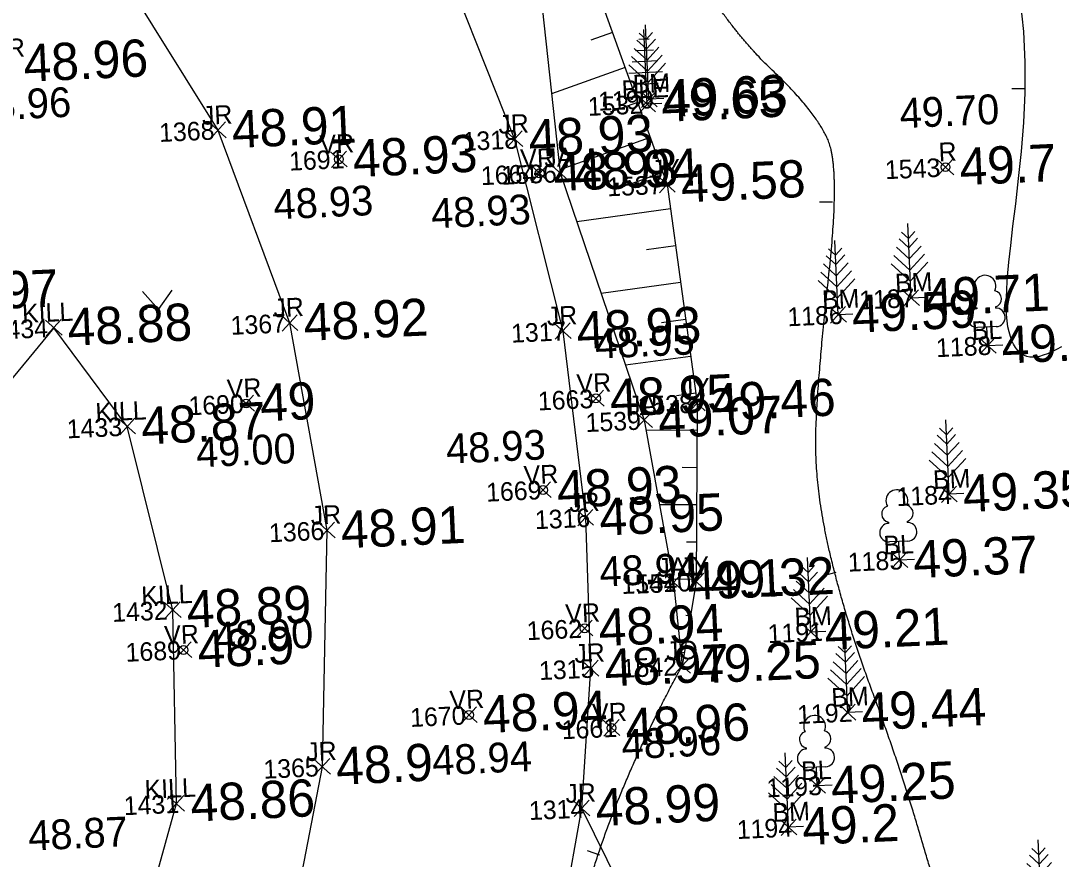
# Model space of a CAD drawing. Extents: x 641142 to 641451, y 6456033 to 6456526.
# Drawn here: x 641347.17 to 641375.1, y 6456324.38 to 6456346.89 of the extents above; entities that cross this region are included whole.
import ezdxf

# ---------------------------------------------------------------- set-up
doc = ezdxf.new("R2010")
doc.units = 0
for name, color, linetype in [('KIHT_10', 7, 'Continuous'), ('KIHT_3', 7, 'Continuous'), ('KIHT_30', 7, 'Continuous'), ('KIHT_31', 7, 'Continuous'), ('KIHT_41', 7, 'Continuous'), ('KIHT_42', 7, 'Continuous'), ('KIHT_49', 7, 'Continuous'), ('KIHT_54', 7, 'Continuous'), ('KIHT_59', 7, 'Continuous'), ('KIHT_62', 7, 'Continuous')]:
    doc.layers.add(name, color=color, linetype=linetype)

# ---------------------------------------------------------------- blocks, each defined once
blk = doc.blocks.new('VMAND')
at = {"layer": 'KIHT_10'}
for p, q in [((0, 0), (0, 2)), ((0, 1.6), (-0.181, 1.781)), ((0, 1.6), (0.181, 1.781)), ((0, 1.35), (-0.249, 1.599)), ((0, 1.35), (0.249, 1.599)), ((0, 0.75), (-0.411, 1.161)), ((0, 1.05), (-0.33, 1.38)), ((0, 1.05), (0.33, 1.38)), ((0, 0.75), (0.411, 1.161)), ((0, 0.45), (-0.492, 0.942)), ((0, 0.45), (0.492, 0.942)), ((0.4, 0), (0, 0))]:
    blk.add_line(p, q, dxfattribs=at)
blk = doc.blocks.new('VLAIPU')
at = {"layer": 'KIHT_10'}
for p, q in [((-0.25, 1.032), (-0.25, 1)), ((0.25, 1.032), (0.25, 1)), ((0.25, 0.5), (-0.25, 0.5)), ((0, 0), (0, 0.5)), ((0.4, 0), (0, 0))]:
    blk.add_line(p, q, dxfattribs=at)
for centre, radius, start, end in [((0, 1.6), 0.292, 332.5799, 207.4201), ((-0.2, 1.25), 0.224, 105.2441, 257.079), ((0.2, 1.25), 0.224, 282.921, 74.7559), ((-0.25, 0.75), 0.25, 90, 270), ((0.25, 0.75), 0.25, 270, 90)]:
    blk.add_arc(centre, radius, start, end, dxfattribs=at)
blk = doc.blocks.new('VLEHIS')
at = {"layer": 'KIHT_10'}
for p, q in [((0, 0), (0, 2)), ((-0.137, 1.75), (0.137, 1.75)), ((-0.241, 1.45), (0.241, 1.45)), ((-0.346, 1.15), (0.346, 1.15)), ((-0.45, 0.85), (0.45, 0.85)), ((-0.325, 0.55), (0.325, 0.55)), ((0.4, 0), (0, 0))]:
    blk.add_line(p, q, dxfattribs=at)
blk = doc.blocks.new('1')
at = {"layer": 'KIHT_31'}
blk.add_line((0, 0), (0, 0.35), dxfattribs=at)
blk = doc.blocks.new('VMURU_')
at = {"layer": 'KIHT_41'}
for p, q in [((-0.403, 0.505), (0, 0)), ((0, 0), (0.397, 0.505))]:
    blk.add_line(p, q, dxfattribs=at)
for centre, radius in [((-0.353, 0.055), 0.0428), ((0.347, 0.055), 0.0452)]:
    blk.add_circle(centre, radius, dxfattribs=at)

msp = doc.modelspace()

# ---------------------------------------------------------------- linework, layer by layer
at = {"layer": 'KIHT_3'}
for p, q in [((641348.052, 6456338.652), (641339.007, 6456327.673)), ((641350.024, 6456336.001), (641348.052, 6456338.652)), ((641351.246, 6456331.071), (641350.024, 6456336.001)), ((641351.343, 6456325.872), (641351.246, 6456331.071)), ((641350.047, 6456321.158), (641351.343, 6456325.872))]:
    msp.add_line(p, q, dxfattribs=at)
for points in [[(641294.124, 6456380.254), (641332.336, 6456363.836), (641336.421, 6456361.847), (641340.953, 6456358.819), (641344.792, 6456355.305), (641348.947, 6456349.588), (641352.459, 6456343.956), (641354.383, 6456338.78), (641355.385, 6456333.212), (641355.258, 6456326.864), (641354.467, 6456322.776), (641353.126, 6456318.256), (641350.66, 6456312.772), (641347.705, 6456308.094), (641343.958, 6456303.9), (641339.248, 6456300.084), (641332.853, 6456296.761), (641326.509, 6456295.057), (641320.366, 6456294.136), (641314.997, 6456294.035), (641309.482, 6456295.137), (641303.833, 6456297.096), (641297.277, 6456300.071)], [(641316.787, 6456380.183), (641360.74, 6456361.138), (641359.47, 6456354.337), (641355.768, 6456355.027), (641355.473, 6456354.257), (641355.89, 6456353.42), (641358.102, 6456349.559), (641360.423, 6456343.717), (641361.719, 6456338.563), (641362.325, 6456333.553), (641362.467, 6456329.5), (641362.224, 6456325.746), (641361.269, 6456320.411)]]:
    msp.add_lwpolyline(points, dxfattribs=at)
at = {"layer": 'KIHT_30'}
msp.add_lwpolyline([(641362.224, 6456325.746), (641365.956, 6456318.187), (641370.317, 6456301.225), (641379.069, 6456276.884), (641393.072, 6456244.141)], dxfattribs=at)
at = {"layer": 'KIHT_31'}
msp.add_lwpolyline([(641375.107, 6456338.139), (641374.977, 6456338.066), (641374.851, 6456338.004), (641374.731, 6456337.952), (641374.62, 6456337.912), (641374.517, 6456337.883), (641374.423, 6456337.865), (641374.336, 6456337.858), (641374.256, 6456337.863), (641374.182, 6456337.879), (641374.113, 6456337.906), (641374.049, 6456337.943), (641373.988, 6456337.992), (641373.93, 6456338.052), (641373.875, 6456338.124), (641373.824, 6456338.207), (641373.778, 6456338.304), (641373.737, 6456338.414), (641373.701, 6456338.539), (641373.671, 6456338.678), (641373.648, 6456338.833), (641373.633, 6456339.006), (641373.626, 6456339.204), (641373.628, 6456339.434), (641373.639, 6456339.706), (641373.662, 6456340.029), (641373.697, 6456340.409), (641373.745, 6456340.857), (641373.806, 6456341.379), (641373.88, 6456341.982), (641373.959, 6456342.656), (641374.034, 6456343.386), (641374.095, 6456344.16), (641374.133, 6456344.964), (641374.138, 6456345.786), (641374.1, 6456346.611), (641374.011, 6456347.427)], dxfattribs=at)
for points in [[(641385.743, 6456243.499), (641386.565, 6456243.944), (641389.39, 6456245.815), (641391.689, 6456247.876), (641392.621, 6456251.169), (641394.782, 6456261.483), (641396.594, 6456272.098), (641397.152, 6456277.322), (641396.625, 6456280.965), (641394.377, 6456283.752), (641391.892, 6456284.907), (641387.427, 6456286.555), (641383.974, 6456288.824), (641381.947, 6456292.156), (641379.262, 6456298.042), (641376.552, 6456302.526), (641373.728, 6456305.912), (641373.15, 6456311.152), (641373.401, 6456319.177), (641371.984, 6456322.737), (641370.79, 6456326.84), (641369.304, 6456330.83), (641368.465, 6456334.435), (641368.564, 6456337.342), (641369.173, 6456342.921), (641368.509, 6456344.462), (641366.241, 6456346.611), (641364.499, 6456349.587), (641364.498, 6456350.901), (641365.192, 6456352.599), (641366.974, 6456355.953), (641367.562, 6456358.443), (641366.771, 6456363.31), (641366.928, 6456364.87), (641366.928, 6456364.87), (641366.894, 6456366.883), (641366.352, 6456368.391), (641362.343, 6456371.313), (641351.584, 6456377.225), (641340.987, 6456380.416), (641332.335, 6456383.02), (641326.924, 6456386.304), (641322.348, 6456389.737), (641311.422, 6456395.812)], [(641342.487, 6456292.226), (641344.456, 6456293.546), (641349.548, 6456296.01), (641352.636, 6456299.503), (641354.38, 6456304.277), (641357.28, 6456306.979), (641359.609, 6456310.241), (641361.099, 6456314.445), (641361.6, 6456320.449), (641362.496, 6456324.216), (641363.943, 6456327.783), (641364.925, 6456329.575)]]:
    msp.add_open_spline(points, degree=2, dxfattribs=at)
at = {"layer": 'KIHT_42'}
for p, q in [((641363.052, 6456346.583), (641362.471, 6456346.374)), ((641363.39, 6456345.642), (641361.419, 6456344.933)), ((641363.728, 6456344.701), (641362.995, 6456344.437)), ((641364.066, 6456343.76), (641361.641, 6456342.888)), ((641364.404, 6456342.819), (641363.585, 6456342.524)), ((641364.608, 6456341.845), (641362.094, 6456341.5)), ((641364.744, 6456340.854), (641363.97, 6456340.748)), ((641364.88, 6456339.863), (641362.749, 6456339.572)), ((641365.016, 6456338.873), (641364.369, 6456338.784)), ((641365.151, 6456337.882), (641363.405, 6456337.643)), ((641365.287, 6456336.891), (641364.769, 6456336.821)), ((641365.32, 6456335.894), (641363.954, 6456335.901)), ((641365.315, 6456334.894), (641364.922, 6456334.896)), ((641365.31, 6456333.894), (641364.317, 6456333.899)), ((641365.305, 6456332.894), (641365.036, 6456332.896)), ((641365.301, 6456331.895), (641364.68, 6456331.897)), ((641365.146, 6456330.907), (641365.025, 6456330.927)), ((641364.983, 6456329.921), (641364.888, 6456329.937))]:
    msp.add_line(p, q, dxfattribs=at)
for points in [[(641362.925, 6456350.406), (641360.978, 6456348.991), (641361.649, 6456342.808), (641363.904, 6456336.174), (641364.695, 6456331.815), (641364.925, 6456329.575)], [(641362.925, 6456350.406), (641362.409, 6456348.373), (641364.519, 6456342.499), (641365.323, 6456336.625), (641365.3, 6456331.836), (641364.925, 6456329.575)]]:
    msp.add_lwpolyline(points, dxfattribs=at)
at = {"layer": 'KIHT_54'}
for p, q in [((641363.764, 6456344.858), (641364.207, 6456344.454)), ((641363.783, 6456344.435), (641364.188, 6456344.877)), ((641363.812, 6456344.992), (641364.255, 6456344.588)), ((641363.831, 6456344.569), (641364.236, 6456345.011)), ((641352.257, 6456343.734), (641352.662, 6456344.177)), ((641352.238, 6456344.158), (641352.681, 6456343.753)), ((641360.201, 6456343.92), (641360.644, 6456343.515)), ((641360.22, 6456343.496), (641360.625, 6456343.939)), ((641355.485, 6456343.378), (641355.928, 6456342.974)), ((641355.504, 6456342.955), (641355.909, 6456343.397)), ((641371.773, 6456343.166), (641372.216, 6456342.762)), ((641371.792, 6456342.743), (641372.197, 6456343.185)), ((641360.877, 6456343), (641361.32, 6456342.595)), ((641360.896, 6456342.576), (641361.301, 6456343.019)), ((641361.428, 6456343.01), (641361.871, 6456342.605)), ((641361.447, 6456342.586), (641361.852, 6456343.029)), ((641364.297, 6456342.702), (641364.74, 6456342.297)), ((641364.316, 6456342.278), (641364.721, 6456342.721)), ((641370.849, 6456339.651), (641371.292, 6456339.246)), ((641370.868, 6456339.227), (641371.273, 6456339.67)), ((641368.889, 6456339.202), (641369.332, 6456338.798)), ((641368.908, 6456338.779), (641369.313, 6456339.221)), ((641347.849, 6456338.431), (641348.254, 6456338.874)), ((641354.162, 6456338.983), (641354.605, 6456338.578)), ((641354.181, 6456338.559), (641354.586, 6456339.002)), ((641347.83, 6456338.855), (641348.273, 6456338.45)), ((641361.497, 6456338.766), (641361.94, 6456338.361)), ((641361.516, 6456338.342), (641361.921, 6456338.785)), ((641372.91, 6456338.376), (641373.352, 6456337.971)), ((641372.929, 6456337.952), (641373.334, 6456338.395)), ((641362.386, 6456336.955), (641362.829, 6456336.55)), ((641362.405, 6456336.531), (641362.81, 6456336.974)), ((641352.995, 6456336.819), (641353.437, 6456336.414)), ((641353.014, 6456336.395), (641353.418, 6456336.838)), ((641365.102, 6456336.828), (641365.545, 6456336.423)), ((641365.121, 6456336.404), (641365.526, 6456336.847)), ((641363.683, 6456336.377), (641364.125, 6456335.972)), ((641363.702, 6456335.953), (641364.106, 6456336.396)), ((641349.802, 6456336.204), (641350.245, 6456335.799)), ((641349.821, 6456335.78), (641350.226, 6456336.223)), ((641360.967, 6456334.496), (641361.409, 6456334.091)), ((641360.986, 6456334.072), (641361.39, 6456334.515)), ((641371.87, 6456334.379), (641372.312, 6456333.974)), ((641371.889, 6456333.955), (641372.293, 6456334.398)), ((641362.104, 6456333.756), (641362.546, 6456333.351)), ((641362.123, 6456333.332), (641362.527, 6456333.775)), ((641355.164, 6456333.414), (641355.607, 6456333.009)), ((641355.183, 6456332.99), (641355.588, 6456333.433)), ((641370.538, 6456332.616), (641370.981, 6456332.211)), ((641370.557, 6456332.192), (641370.962, 6456332.635)), ((641364.474, 6456332.018), (641364.916, 6456331.613)), ((641364.493, 6456331.594), (641364.897, 6456332.037)), ((641365.079, 6456332.038), (641365.522, 6456331.634)), ((641365.098, 6456331.615), (641365.503, 6456332.057)), ((641351.025, 6456331.273), (641351.468, 6456330.869)), ((641351.044, 6456330.85), (641351.449, 6456331.292)), ((641362.086, 6456330.781), (641362.529, 6456330.376)), ((641362.105, 6456330.357), (641362.51, 6456330.8)), ((641368.156, 6456330.682), (641368.599, 6456330.277)), ((641368.175, 6456330.258), (641368.58, 6456330.701)), ((641351.332, 6456329.775), (641351.737, 6456330.218)), ((641351.313, 6456330.199), (641351.756, 6456329.794)), ((641362.245, 6456329.702), (641362.688, 6456329.297)), ((641362.264, 6456329.278), (641362.669, 6456329.721)), ((641364.704, 6456329.778), (641365.147, 6456329.373)), ((641364.723, 6456329.354), (641365.128, 6456329.797)), ((641369.166, 6456328.098), (641369.57, 6456328.541)), ((641358.98, 6456328.454), (641359.423, 6456328.049)), ((641358.999, 6456328.03), (641359.404, 6456328.473)), ((641369.147, 6456328.522), (641369.589, 6456328.117)), ((641362.805, 6456328.109), (641363.248, 6456327.704)), ((641362.824, 6456327.685), (641363.229, 6456328.128)), ((641355.037, 6456327.066), (641355.48, 6456326.661)), ((641355.056, 6456326.642), (641355.461, 6456327.085)), ((641368.331, 6456326.554), (641368.774, 6456326.149)), ((641368.35, 6456326.13), (641368.755, 6456326.573)), ((641351.122, 6456326.074), (641351.564, 6456325.67)), ((641351.141, 6456325.651), (641351.545, 6456326.093)), ((641362.003, 6456325.948), (641362.445, 6456325.544)), ((641362.021, 6456325.525), (641362.426, 6456325.967)), ((641367.56, 6456325.439), (641368.002, 6456325.034)), ((641367.579, 6456325.016), (641367.983, 6456325.458))]:
    msp.add_line(p, q, dxfattribs=at)
at = {"layer": 'KIHT_59'}
for centre in [(641355.706, 6456343.176), (641371.995, 6456342.964), (641361.098, 6456342.798), (641353.216, 6456336.617), (641362.608, 6456336.753), (641361.188, 6456334.294), (641362.307, 6456330.578), (641351.535, 6456329.997), (641359.202, 6456328.252), (641363.026, 6456327.906)]:
    msp.add_circle(centre, 0.12, dxfattribs=at)

# ---------------------------------------------------------------- block references
at = {"layer": 'KIHT_10', "rotation": 2.56399}
for name, p in [('VMAND', (641364.03, 6456344.79)), ('VLEHIS', (641363.98, 6456344.66)), ('VMAND', (641371.07, 6456339.45)), ('VMAND', (641369.11, 6456339)), ('VLAIPU', (641373.13, 6456338.17)), ('VMAND', (641372.09, 6456334.18)), ('VLAIPU', (641370.76, 6456332.41)), ('VMAND', (641368.38, 6456330.48)), ('VMAND', (641369.37, 6456328.32)), ('VLAIPU', (641368.55, 6456326.35)), ('VMAND', (641367.78, 6456325.24)), ('VMAND', (641374.57, 6456322.9))]:
    msp.add_blockref(name, p, dxfattribs=at)
at = {"layer": 'KIHT_31'}
for p, rotation in [((641374.13, 6456345.07), 89.66374237221379), ((641368.96, 6456342.02), 89.28643004340731), ((641369.05, 6456332.08), 104.48089210848708), ((641362.71, 6456324.49), 70.87634120020364)]:
    msp.add_blockref('1', p, dxfattribs=dict(at, rotation=rotation))
at = {"layer": 'KIHT_41', "rotation": 2.56399}
msp.add_blockref('VMURU_', (641350.86, 6456339.14), dxfattribs=at)

# ---------------------------------------------------------------- texts
for s, p in [(' 48.96', (641346.89, 6456345.24)), (' 49.65', (641364.01, 6456344.16)), (' 49.63', (641364.06, 6456344.29)), (' 48.91', (641352.48, 6456343.46)), (' 48.93', (641360.45, 6456343.22)), (' 48.93', (641355.73, 6456342.68)), (' 48.93', (641361.12, 6456342.3)), (' 48.94', (641361.67, 6456342.31)), (' 49.7', (641372.02, 6456342.46)), (' 49.58', (641364.54, 6456342)), (' 48.97', (641344.48, 6456339.06)), (' 49.71', (641371.09, 6456338.95)), (' 48.92', (641354.41, 6456338.28)), (' 49.59', (641369.13, 6456338.5)), (' 48.88', (641348.07, 6456338.15)), (' 48.93', (641361.74, 6456338.06)), (' 49.54', (641373.15, 6456337.67)), (' 49', (641353.24, 6456336.12)), (' 48.95', (641362.63, 6456336.25)), (' 49.46', (641365.35, 6456336.13)), (' 48.87', (641350.05, 6456335.5)), (' 49.07', (641363.93, 6456335.67)), (' 48.93', (641361.21, 6456333.79)), (' 49.35', (641372.11, 6456333.68)), (' 48.95', (641362.35, 6456333.05)), (' 48.91', (641355.41, 6456332.71)), (' 49.37', (641370.78, 6456331.91)), (' 49.32', (641365.32, 6456331.34)), (' 49.1', (641364.72, 6456331.32)), (' 48.89', (641351.27, 6456330.57)), (' 48.94', (641362.33, 6456330.08)), (' 49.21', (641368.4, 6456329.98)), (' 48.9', (641351.56, 6456329.5)), (' 49.25', (641364.95, 6456329.08)), (' 48.97', (641362.49, 6456329)), (' 48.94', (641359.22, 6456327.75)), (' 49.44', (641369.39, 6456327.82)), (' 48.96', (641363.05, 6456327.41)), (' 48.9', (641355.28, 6456326.36)), (' 49.25', (641368.57, 6456325.85)), (' 48.86', (641351.37, 6456325.37)), (' 48.99', (641362.25, 6456325.25)), (' 49.2', (641367.8, 6456324.74))]:
    msp.add_text(s, height=1, rotation=2.564).set_placement(p)
at = {"layer": 'KIHT_49'}
for s, p in [('VR', (641346.36, 6456345.89)), ('BLE', (641363.31, 6456344.79)), ('BM', (641363.61, 6456344.94)), ('JR', (641352.04, 6456344.1)), ('JR', (641360, 6456343.86)), ('VR', (641355.2, 6456343.32)), ('R', (641371.82, 6456343.12)), ('VR', (641360.59, 6456342.94)), ('JA', (641361.23, 6456342.96)), ('JY', (641364.1, 6456342.65)), ('BM', (641370.65, 6456339.6)), ('JR', (641353.96, 6456338.93)), ('BM', (641368.69, 6456339.15)), ('KILL', (641347.21, 6456338.78)), ('JR', (641361.3, 6456338.71)), ('BL', (641372.71, 6456338.32)), ('VR', (641352.71, 6456336.76)), ('VR', (641362.1, 6456336.9)), ('JY', (641364.9, 6456336.77)), ('KILL', (641349.18, 6456336.13)), ('JA', (641363.48, 6456336.32)), ('VR', (641360.68, 6456334.44)), ('BM', (641371.67, 6456334.32)), ('JR', (641361.9, 6456333.7)), ('JR', (641354.96, 6456333.36)), ('BL', (641370.34, 6456332.56)), ('JA', (641364.27, 6456331.96)), ('JY', (641364.88, 6456331.98)), ('KILL', (641350.41, 6456331.2)), ('VR', (641361.8, 6456330.72)), ('BM', (641367.95, 6456330.63)), ('VR', (641351.03, 6456330.14)), ('JO', (641364.5, 6456329.72)), ('JR', (641362.04, 6456329.65)), ('VR', (641358.69, 6456328.4)), ('BM', (641368.94, 6456328.47)), ('VR', (641362.52, 6456328.05)), ('JR', (641354.84, 6456327.01)), ('BL', (641368.13, 6456326.5)), ('KILL', (641350.5, 6456326)), ('JR', (641361.8, 6456325.89)), ('BM', (641367.36, 6456325.38))]:
    msp.add_text(s, height=0.5, rotation=2.564, dxfattribs=at).set_placement(p)
at = {"layer": 'KIHT_59'}
for s, p in [('48.96', (641345.86, 6456344.2)), ('49.70', (641370.78, 6456344.01)), ('48.93', (641353.97, 6456341.56)), ('48.93', (641358.2, 6456341.32)), ('48.95', (641362.6, 6456337.82)), ('49.00', (641351.89, 6456334.9)), ('48.93', (641358.6, 6456335)), ('48.94', (641362.72, 6456331.7)), ('48.90', (641352.36, 6456329.94)), ('48.96', (641363.31, 6456327.06)), ('48.94', (641358.23, 6456326.63)), ('48.87', (641347.38, 6456324.61))]:
    msp.add_text(s, height=0.8, rotation=2.564, dxfattribs=at).set_placement(p)
at = {"layer": 'KIHT_62'}
for s, p in [('1190', (641362.68, 6456344.48)), ('1532', (641362.4, 6456344.34)), ('1368', (641350.89, 6456343.64)), ('1318', (641359.04, 6456343.4)), ('1691', (641354.38, 6456342.87)), ('1536', (641360.08, 6456342.49)), ('1543', (641370.38, 6456342.64)), ('1664', (641359.53, 6456342.48)), ('1537', (641362.92, 6456342.18)), ('1187', (641369.69, 6456339.14)), ('1186', (641367.76, 6456338.69)), ('1434', (641346.42, 6456338.33)), ('1367', (641352.81, 6456338.46)), ('1317', (641360.34, 6456338.25)), ('1188', (641371.75, 6456337.86)), ('1663', (641361.06, 6456336.43)), ('1690', (641351.68, 6456336.3)), ('1538', (641363.74, 6456336.3)), ('1539', (641362.34, 6456335.85)), ('1433', (641348.41, 6456335.68)), ('1669', (641359.67, 6456333.98)), ('1184', (641370.69, 6456333.86)), ('1316', (641360.98, 6456333.24)), ('1366', (641353.84, 6456332.89)), ('1185', (641369.38, 6456332.1)), ('1541', (641363.3, 6456331.5)), ('1540', (641363.69, 6456331.51)), ('1432', (641349.63, 6456330.75)), ('1662', (641360.76, 6456330.26)), ('1191', (641367.23, 6456330.18)), ('1689', (641349.99, 6456329.68)), ('1315', (641361.09, 6456329.19)), ('1542', (641363.31, 6456329.25)), ('1192', (641368.02, 6456328.01)), ('1670', (641357.63, 6456327.93)), ('1661', (641361.7, 6456327.6)), ('1365', (641353.69, 6456326.54)), ('1193', (641367.2, 6456326.04)), ('1431', (641349.94, 6456325.56)), ('1314', (641360.82, 6456325.43)), ('1194', (641366.4, 6456324.92))]:
    msp.add_text(s, height=0.5, rotation=2.564, dxfattribs=at).set_placement(p)

doc.saveas('drawing.dxf')
